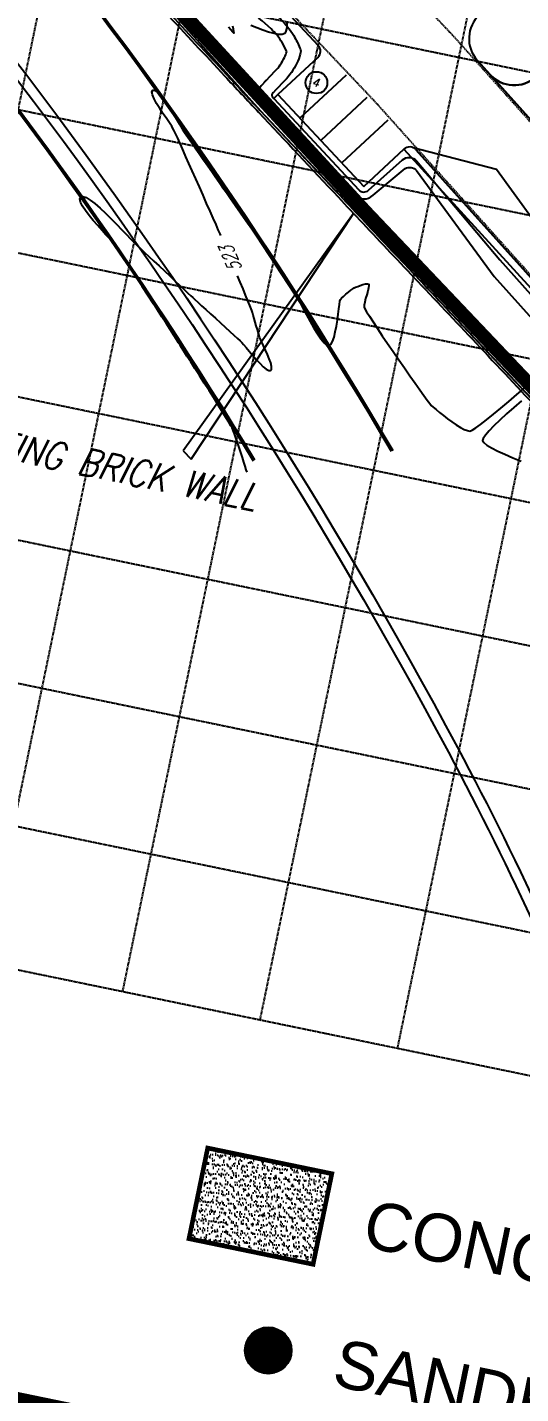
# Model space of a CAD drawing. Header units: inches. Extents: x 3071 to 5995, y 4947 to 7102.
# Drawn here: x 4290.3 to 4435.3, y 5276.6 to 5678.2 of the extents above; entities that cross this region are included whole.
import ezdxf
from ezdxf.enums import TextEntityAlignment as Align

# ---------------------------------------------------------------- set-up
doc = ezdxf.new("R2010")
doc.units = ezdxf.units.IN
doc.header["$MEASUREMENT"] = 0
doc.linetypes.add('HIDDEN', pattern=[0.375, 0.25, -0.125])
for name, color, linetype in [('BASE', 7, 'Continuous'), ('BOC', 4, 'Continuous'), ('COUNT', 11, 'Continuous'), ('EC', 3, 'Continuous'), ('EX-BOC', 41, 'Continuous'), ('EX-BRICK-WALL', 232, 'Continuous'), ('EX-GUT', 41, 'Continuous'), ('EX-STORM', 150, 'Continuous'), ('FIRELANE', 5, 'HIDDEN'), ('GRID', 254, 'HIDDEN'), ('hatch-ol', 7, 'Continuous'), ('LEGEND', 7, 'Continuous'), ('LIMITS OF DISTURBANCE', 1, 'HIDDEN'), ('PC', 43, 'Continuous'), ('SANDBAGS', 3, 'Continuous'), ('STRIPING', 11, 'Continuous')]:
    doc.layers.add(name, color=color, linetype=linetype)
doc.styles.add("L200'", font='ARIAL.TTF', dxfattribs={"height": 0.001969})
doc.styles.add('L60', font='SIMPLEX.shx', dxfattribs={"height": 2.4})
doc.styles.add('L80', font='simplex.shx', dxfattribs={"oblique": 15, "height": 4})
doc.styles.add('L80C', font='simplex.shx', dxfattribs={"width": 0.75, "oblique": 22, "height": 4})

# ---------------------------------------------------------------- blocks, each defined once
blk = doc.blocks.new('A$C4635072D')
at = {"layer": 'SANDBAGS'}
h = blk.add_hatch(dxfattribs=at)
h.set_pattern_fill('ANSI31', color=256, style=0)
h.set_pattern_definition([(45, (-4671.40403, -6579.94988), (-0.0883883476, 0.0883883476), [])])
edge = h.paths.add_edge_path()
edge.add_arc((2.69, 1.77), 2.28, 0, 360)
blk.add_circle((2.69, 1.77), 2.28, dxfattribs=at)

msp = doc.modelspace()

# ---------------------------------------------------------------- hatches: boundary and pattern name
at = {"layer": 'BASE'}
h = msp.add_hatch(dxfattribs=at)
h.set_pattern_fill('AR-SAND', color=30, scale=1.087944, angle=-11.6714, style=0)
h.set_pattern_definition([(25.82864, (5222.878, 5055.9848), (0.3569558, 2.0667977), [0, -1.6536747, 0, -1.8495046, 0, -1.7679088]), (355.82864, (5222.878, 5055.9848), (2.50673, 2.617347), [0, -0.892114, 0, -1.490483, 0, -0.5711705]), (315.82864, (5221.5674, 5056.2556), (3.3192067, -0.6793578), [0, -0.543972, 0, -1.958299, 0, -2.556668]), (305.82864, (5221.5674, 5056.2556), (3.396043, 0.273505), [0, -0.271986, 0, -1.2837738, 0, -1.4687242])])
h.paths.add_polyline_path([(4374.27, 5314.6), (4379.78, 5341.23), (4343.3, 5348.77), (4337.8, 5322.13)])

# ---------------------------------------------------------------- linework, layer by layer
at = {"layer": 'BASE', "const_width": 4.12}
msp.add_lwpolyline([(3121.63, 5515.83), (5626.44, 4998.34), (5943.51, 6533.54), (3439.26, 7050.89)], close=True, dxfattribs=at)
at = {"layer": 'BASE', "color": 30, "const_width": 1.36}
msp.add_lwpolyline([(4337.8, 5322.13), (4374.27, 5314.6), (4379.78, 5341.23), (4343.3, 5348.77)], close=True, dxfattribs=at)
at = {"layer": 'BOC', "color": 7}
for p, q in [((4355.35, 5694.91), (4375.79, 5672.94)), ((4375.66, 5669.41), (4363.95, 5658.51)), ((4422.53, 5668.57), (4426.32, 5664.35)), ((4363.95, 5658.51), (4389.15, 5631.42)), ((4400.95, 5642.4), (4389.15, 5631.42)), ((4404.51, 5642.24), (4610.59, 5412.51))]:
    msp.add_line(p, q, dxfattribs=at)
for centre, radius, start, end in [((4429.6, 5674.91), 9.5, 131.894, 221.894), ((4373.96, 5671.24), 2.5, 312.9387, 42.9387), ((4433.39, 5670.69), 9.5, 221.894, 311.894), ((4402.65, 5640.57), 2.5, 41.894, 132.9387)]:
    msp.add_arc(centre, radius, start, end, dxfattribs=at)
at = {"layer": 'COUNT', "color": 7}
msp.add_circle((4375.26, 5661.97), 3.2, dxfattribs=at)
at = {"layer": 'EC', "color": 44, "ltscale": 0.5, "elevation": 523, "flags": 128}
for points in [[(4350.57, 5678.71), (4350.74, 5677.81), (4350.9, 5677.03), (4350.98, 5676.51), (4350.98, 5676.51), (4350.6, 5676.93), (4350.07, 5677.53), (4349.44, 5678.26)], [(4366.55, 5679.57), (4366.51, 5678.18), (4366.31, 5677.12), (4365.92, 5676.44), (4365.23, 5676.16), (4364.15, 5676.17), (4362.79, 5676.42), (4361.21, 5676.85), (4359.51, 5677.43), (4357.75, 5678.08), (4356.02, 5678.76)], [(4347.14, 5617.06), (4346.92, 5617.57), (4346.41, 5618.72), (4345.74, 5620.25), (4344.92, 5622.1), (4344, 5624.2), (4342.99, 5626.47), (4341.93, 5628.86), (4340.85, 5631.3), (4339.78, 5633.72), (4338.75, 5636.05), (4337.78, 5638.23), (4336.91, 5640.19), (4336.17, 5641.86), (4335.58, 5643.18), (4335.18, 5644.08), (4335, 5644.49), (4334.78, 5644.95), (4334.47, 5645.62), (4334.09, 5646.41), (4333.69, 5647.24), (4333.31, 5648.02), (4332.99, 5648.69), (4332.76, 5649.15), (4332.47, 5649.6), (4331.87, 5650.45), (4331.06, 5651.59), (4330.13, 5652.92), (4329.18, 5654.36), (4328.28, 5655.81), (4327.54, 5657.18), (4327.05, 5658.36), (4326.89, 5659.27), (4327.15, 5659.8), (4327.67, 5659.81), (4328.36, 5659.35), (4329.18, 5658.5), (4330.11, 5657.34), (4331.09, 5655.95), (4332.11, 5654.42), (4333.13, 5652.82), (4334.11, 5651.23), (4335.02, 5649.73), (4335.82, 5648.41), (4336.48, 5647.34), (4336.97, 5646.61), (4337.46, 5645.92), (4338.12, 5644.98), (4338.92, 5643.84), (4339.83, 5642.54), (4340.8, 5641.14), (4341.81, 5639.69), (4342.82, 5638.24), (4343.79, 5636.83), (4344.69, 5635.53), (4345.49, 5634.38), (4346.14, 5633.44), (4346.62, 5632.75), (4347.05, 5632.13), (4347.79, 5631.08), (4348.78, 5629.66), (4349.99, 5627.93), (4351.38, 5625.93), (4352.91, 5623.74), (4354.55, 5621.41), (4356.24, 5618.99), (4357.95, 5616.54), (4359.64, 5614.11), (4361.27, 5611.78), (4362.79, 5609.58), (4364.18, 5607.59), (4365.39, 5605.85), (4366.37, 5604.43), (4367.1, 5603.37), (4367.52, 5602.75), (4367.96, 5602), (4368.59, 5600.83), (4369.38, 5599.34), (4370.28, 5597.6), (4371.28, 5595.69), (4372.35, 5593.71), (4373.44, 5591.73), (4374.53, 5589.84), (4375.59, 5588.12), (4376.58, 5586.65), (4377.49, 5585.52), (4378.26, 5584.82), (4378.88, 5584.62), (4379.47, 5585), (4379.99, 5585.88), (4380.43, 5587.14), (4380.81, 5588.67), (4381.14, 5590.38), (4381.41, 5592.15), (4381.65, 5593.88), (4381.85, 5595.45), (4382.02, 5596.77), (4382.17, 5597.72), (4382.3, 5598.19), (4382.64, 5598.6), (4383.2, 5599.14), (4383.89, 5599.75), (4384.64, 5600.37), (4385.36, 5600.92), (4385.96, 5601.36), (4386.36, 5601.62), (4386.78, 5601.82), (4387.4, 5602.08), (4388.14, 5602.37), (4388.92, 5602.63), (4389.66, 5602.81), (4390.25, 5602.87), (4390.62, 5602.75), (4390.7, 5602.36), (4390.6, 5601.64), (4390.36, 5600.68), (4390.05, 5599.59), (4389.72, 5598.47), (4389.44, 5597.42), (4389.26, 5596.55), (4389.25, 5595.95), (4389.46, 5595.5), (4390.01, 5594.59), (4390.83, 5593.29), (4391.91, 5591.64), (4393.18, 5589.72), (4394.61, 5587.59), (4396.16, 5585.29), (4397.78, 5582.91), (4399.45, 5580.48), (4401.1, 5578.09), (4402.71, 5575.77), (4404.23, 5573.61), (4405.61, 5571.65), (4406.83, 5569.96), (4407.83, 5568.6), (4408.57, 5567.62), (4409.02, 5567.09), (4409.6, 5566.56), (4410.42, 5565.85), (4411.42, 5565.01), (4412.57, 5564.09), (4413.81, 5563.15), (4415.09, 5562.22), (4416.36, 5561.36), (4417.58, 5560.62), (4418.68, 5560.04), (4419.63, 5559.67), (4420.37, 5559.56), (4421, 5559.81), (4422.07, 5560.48), (4423.52, 5561.52), (4425.27, 5562.87), (4427.27, 5564.47), (4429.47, 5566.27), (4431.79, 5568.22), (4434.19, 5570.27), (4436.59, 5572.35)], [(4354.9, 5547.42), (4354.65, 5548.17), (4354.32, 5549.19), (4353.93, 5550.41), (4353.49, 5551.78), (4353.02, 5553.24), (4352.53, 5554.73), (4352.04, 5556.18), (4351.58, 5557.54), (4351.15, 5558.75), (4350.77, 5559.75), (4350.46, 5560.47), (4350.11, 5561.11), (4349.49, 5562.17), (4348.63, 5563.58), (4347.58, 5565.28), (4346.37, 5567.2), (4345.06, 5569.28), (4343.68, 5571.45), (4342.27, 5573.67), (4340.87, 5575.85), (4339.54, 5577.94), (4338.3, 5579.88), (4337.2, 5581.59), (4336.28, 5583.02), (4335.59, 5584.11), (4335.16, 5584.79), (4334.74, 5585.44), (4334.09, 5586.48), (4333.23, 5587.83), (4332.22, 5589.43), (4331.08, 5591.23), (4329.85, 5593.17), (4328.57, 5595.18), (4327.29, 5597.22), (4326.02, 5599.21), (4324.83, 5601.1), (4323.73, 5602.82), (4322.77, 5604.33), (4321.99, 5605.56), (4321.42, 5606.44), (4321.1, 5606.93), (4320.71, 5607.51), (4320.15, 5608.31), (4319.47, 5609.27), (4318.73, 5610.33), (4317.96, 5611.42), (4317.21, 5612.47), (4316.53, 5613.43), (4315.96, 5614.23), (4315.56, 5614.8), (4315.14, 5615.31), (4314.39, 5616.14), (4313.39, 5617.23), (4312.23, 5618.51), (4310.96, 5619.93), (4309.68, 5621.42), (4308.47, 5622.92), (4307.39, 5624.37), (4306.52, 5625.71), (4305.95, 5626.86), (4305.74, 5627.78), (4305.99, 5628.4), (4306.62, 5628.55), (4307.55, 5628.21), (4308.74, 5627.47), (4310.13, 5626.4), (4311.66, 5625.07), (4313.27, 5623.56), (4314.9, 5621.96), (4316.51, 5620.33), (4318.04, 5618.74), (4319.43, 5617.29), (4320.62, 5616.04), (4321.56, 5615.07), (4322.19, 5614.46), (4322.77, 5613.92), (4323.64, 5613.12), (4324.74, 5612.09), (4326.03, 5610.88), (4327.46, 5609.54), (4328.99, 5608.1), (4330.56, 5606.62), (4332.13, 5605.14), (4333.66, 5603.7), (4335.09, 5602.36), (4336.38, 5601.14), (4337.47, 5600.11), (4338.34, 5599.3), (4338.91, 5598.77), (4339.52, 5598.21), (4340.39, 5597.41), (4341.48, 5596.41), (4342.75, 5595.26), (4344.13, 5594.01), (4345.57, 5592.69), (4347.04, 5591.35), (4348.47, 5590.05), (4349.81, 5588.83), (4351.02, 5587.73), (4352.04, 5586.79), (4352.82, 5586.07), (4353.31, 5585.61), (4353.86, 5585.03), (4354.61, 5584.14), (4355.5, 5583.06), (4356.5, 5581.85), (4357.55, 5580.62), (4358.6, 5579.47), (4359.6, 5578.47), (4360.5, 5577.72), (4361.25, 5577.31), (4361.8, 5577.33), (4362.08, 5577.79), (4362.06, 5578.57), (4361.82, 5579.6), (4361.41, 5580.79), (4360.88, 5582.07), (4360.3, 5583.36), (4359.72, 5584.59), (4359.2, 5585.68), (4358.79, 5586.54), (4358.57, 5587.11), (4358.39, 5587.68), (4358.16, 5588.48), (4357.89, 5589.44), (4357.58, 5590.5), (4357.27, 5591.59), (4356.96, 5592.65), (4356.68, 5593.61), (4356.44, 5594.41), (4356.25, 5594.97), (4356.05, 5595.5), (4355.66, 5596.46), (4355.12, 5597.81), (4354.45, 5599.45), (4353.68, 5601.32), (4352.84, 5603.36), (4352.09, 5605.16)], [(4435.55, 5568.43), (4433.28, 5566.48), (4431.13, 5564.58), (4429.16, 5562.78), (4427.42, 5561.1), (4425.98, 5559.62), (4424.9, 5558.36), (4424.23, 5557.39), (4424.04, 5556.74), (4424.41, 5556.14), (4425.34, 5555.42), (4426.74, 5554.59), (4428.53, 5553.68), (4430.62, 5552.71), (4432.94, 5551.7), (4435.4, 5550.67)]]:
    msp.add_lwpolyline(points, dxfattribs=at)
at = {"layer": 'EX-BOC', "color": 7}
for points in [[(4397.79, 5553.75, 0.08081), (4121.74, 5886.76), (4094, 5909.86, -0.101689), (4090.78, 5913.74, 0.101689), (4087.55, 5917.62), (4082.91, 5921.34, 0.102747), (4078.41, 5923.62, -0.102747), (4073.91, 5925.91), (4035.27, 5956.17)], [(4356.76, 5550.69, 0.074784), (4108.56, 5849.02, 0.012766), (4068.79, 5882.65, 0.068042), (4065.84, 5884.41, -0.068042), (4062.88, 5886.16), (4054.23, 5893.04, 0.3346), (4045.68, 5893.26)]]:
    msp.add_lwpolyline(points, format="xyb", dxfattribs=at)
at = {"layer": 'EX-BRICK-WALL', "color": 7}
for p, q in [((4386.18, 5623.5), (4336.11, 5553.72)), ((4338.45, 5551.26), (4386.18, 5623.5)), ((4336.11, 5553.72), (4338.45, 5551.26))]:
    msp.add_line(p, q, dxfattribs=at)
for points in [[(4330.82, 5682.7, 0.000381), (4348.26, 5663.96, 0.000668), (4358.24, 5653.29, 0.000132), (4381.61, 5628.37, 0.000427), (4388.86, 5620.66, 0.0009), (4405.04, 5603.53, -0.000798), (4423.31, 5584.2, -0.000936), (4442.69, 5563.56, 0.001134), (4458.68, 5546.54, 0.00065), (4474.94, 5529.36, -0.000494), (4496.32, 5506.78, -0.000302), (4504.93, 5497.66, 0.000088), (4534.45, 5466.36, 0.001051), (4555.59, 5444.04, 0.001375), (4571.83, 5427.06, 0.022875), (4577.67, 5421.53, 0.008199), (4594.74, 5407.24, 0.023822), (4602.08, 5401.85, 0.005045), (4637.9, 5378.63, 0.036184), (4652.65, 5370.71, 0.019665), (4681.11, 5359.31, 0.019665)], [(4331.33, 5683.17, 0.000381), (4348.77, 5664.44, 0.000668), (4358.75, 5653.77, 0.000132), (4382.12, 5628.85, 0.000427), (4389.37, 5621.14, 0.0009), (4405.55, 5604.01, -0.000798), (4423.82, 5584.68, -0.000936), (4443.2, 5564.04, 0.001134), (4459.19, 5547.02, 0.00065), (4475.44, 5529.84, -0.000494), (4496.83, 5507.26, -0.000302), (4505.44, 5498.14, 0.000088), (4534.96, 5466.84, 0.001051), (4556.1, 5444.52, 0.001375), (4572.34, 5427.54, 0.022875), (4578.12, 5422.06, 0.008199), (4595.18, 5407.78, 0.023822), (4602.47, 5402.43, 0.005045), (4638.27, 5379.22, 0.036184), (4652.94, 5371.35, 0.019665), (4681.34, 5359.97)]]:
    msp.add_lwpolyline(points, format="xyb", dxfattribs=at)
at = {"layer": 'EX-GUT', "color": 7}
for points in [[(4397.36, 5553.5, 0.080808), (4121.41, 5886.38), (4093.68, 5909.48, -0.101593), (4090.34, 5913.51, 0.101689), (4087.24, 5917.23), (4082.6, 5920.95, 0.102747), (4078.28, 5923.14, -0.102696), (4073.6, 5925.52), (4034.96, 5955.78)], [(4357.19, 5550.95, 0.074784), (4108.89, 5849.39, 0.012766), (4069.1, 5883.04, 0.068064), (4066.03, 5884.87, -0.068042), (4063.19, 5886.55), (4054.54, 5893.43, 0.3346), (4045.39, 5893.67, 0.3346)]]:
    msp.add_lwpolyline(points, format="xyb", dxfattribs=at)
at = {"layer": 'EX-STORM', "color": 5}
for points in [[(3976.48, 5961.23, -0.043495), (4131.66, 5837.04, -0.079913), (4414.06, 5465.11, -0.030495), (4462.83, 5358.47, -0.030495)], [(3978.63, 5963.4, -0.043368), (4133.73, 5839.21, -0.079913), (4416.71, 5466.52, -0.030835), (4466.1, 5358.32, -0.030835)]]:
    msp.add_lwpolyline(points, format="xyb", dxfattribs=at)
at = {"layer": 'FIRELANE', "color": 7}
for p, q in [((4341.5, 5753.82), (4415.19, 5676.01)), ((4392.86, 5655.97), (4319.72, 5733.19)), ((4415.19, 5676.01), (4617.39, 5450.61)), ((4610.96, 5412.84), (4392.86, 5655.97))]:
    msp.add_line(p, q, dxfattribs=at)
at = {"layer": 'GRID', "color": 253, "linetype": 'HIDDEN'}
for p, q in [((4529.55, 6825.6), (4237.44, 5411.52)), ((4569.94, 6817.25), (4277.84, 5403.18)), ((4610.34, 6808.91), (4318.24, 5394.83)), ((4650.74, 6800.56), (4358.63, 5386.49)), ((4691.13, 6792.22), (4399.03, 5378.14)), ((3205.17, 5919.79), (5709.79, 5402.41)), ((3196.82, 5879.39), (5701.45, 5362.01)), ((3188.48, 5838.99), (5693.1, 5321.62)), ((3181, 5798.23), (5685.62, 5280.86)), ((3172.66, 5757.83), (5677.28, 5240.46)), ((3164.31, 5717.44), (5668.94, 5200.06)), ((3155.97, 5677.04), (5660.59, 5159.66)), ((3147.62, 5636.64), (5652.25, 5119.27))]:
    msp.add_line(p, q, dxfattribs=at)
at = {"layer": 'hatch-ol', "linetype": 'Continuous'}
for p, q in [((4355.35, 5694.91), (4375.79, 5672.94)), ((4375.66, 5669.41), (4363.95, 5658.51)), ((4617.76, 5450.94), (4422.53, 5668.57)), ((4363.95, 5658.51), (4389.15, 5631.42)), ((4389.15, 5631.42), (4400.95, 5642.4)), ((4400.95, 5642.4), (4610.59, 5412.51))]:
    msp.add_line(p, q, dxfattribs=at)
msp.add_lwpolyline([(4576.36, 5786.18), (4439.73, 5663.62, -0.414214), (4426.32, 5664.35), (4455.7, 5631.6, -0.28969), (4454.01, 5641.61, -0.55076), (4458.18, 5642.32), (4477.31, 5620.99, -0.55076), (4476.16, 5616.92, -0.28969), (4466.38, 5619.69), (4495.77, 5586.94, -0.28969), (4494.07, 5596.95, -0.55076), (4498.24, 5597.65), (4517.37, 5576.33, -0.55076), (4516.22, 5572.26, -0.28969), (4506.45, 5575.03), (4535.83, 5542.27, -0.28969), (4534.14, 5552.29, -0.55076), (4538.31, 5552.99), (4557.44, 5531.66, -0.55076), (4556.29, 5527.6, -0.28969), (4546.51, 5530.36), (4575.9, 5497.61)], format="xyb", dxfattribs=at)
msp.add_lwpolyline([(4294.4, 5725.59), (4358.75, 5653.77), (4443.2, 5564.04), (4534.96, 5466.84), (4572.34, 5427.54), (4638.27, 5379.22), (4637.72, 5460.16), (4598.33, 5752.37)], dxfattribs=at)
for centre, radius, start, end in [((4429.6, 5674.91), 9.5, 131.894, 221.894), ((4373.96, 5671.24), 2.5, 312.9387, 42.9387)]:
    msp.add_arc(centre, radius, start, end, dxfattribs=at)
at = {"layer": 'LIMITS OF DISTURBANCE', "ltscale": 100, "const_width": 4}
msp.add_lwpolyline([(4589.68, 5844.19), (4643.44, 5458.23), (4630.14, 5386.92), (4622.09, 5393.51), (4610.27, 5402.58), (4602.23, 5408.32), (4576.97, 5426.77), (4389.99, 5623.71), (4331.23, 5687.58)], dxfattribs=at)
at = {"layer": 'PC', "color": 44}
for p, q in [((4360.52, 5662.66), (4359.94, 5662.09)), ((4363.95, 5658.51), (4362.7, 5657.35)), ((4403.65, 5642.86), (4428.22, 5636.51)), ((4428.22, 5636.51), (4445.66, 5612.4))]:
    msp.add_line(p, q, dxfattribs=at)
for points in [[(4338.85, 5682.96), (4339.5, 5682.83, 0.189975), (4341.25, 5683.39), (4344.92, 5686.56, -0.354892), (4357.25, 5686.96, -0.02645), (4364.65, 5680.7, -0.069752), (4368.59, 5675.79, -0.036558), (4370.42, 5672.13, -0.171349), (4370.52, 5670.35, -0.039126), (4369.49, 5667.66, -0.083166), (4365.91, 5662.55), (4363.37, 5659.85), (4362.52, 5659.02, 0.304129), (4362.13, 5658.26), (4362.27, 5657.87), (4362.7, 5657.35)], [(4363.03, 5665.33), (4359.04, 5661.08, 0.395015), (4359.03, 5658.35), (4386.27, 5629.08, 0.414214), (4391.92, 5628.88), (4401.32, 5636.69, -0.363416), (4404.67, 5636.1), (4427.53, 5604.99)], [(4362.7, 5657.35), (4387.73, 5630.44, 0.414214), (4390.56, 5630.34), (4400.6, 5639.26, -0.423846), (4404.65, 5638.95), (4429.12, 5609.93)]]:
    msp.add_lwpolyline(points, format="xyb", dxfattribs=at)
for points in [[(4429.12, 5609.93), (4440.6, 5597.07)], [(4427.53, 5604.99), (4462.73, 5565.72)]]:
    msp.add_lwpolyline(points, dxfattribs=at)
for centre, radius, start, end in [((4301.79, 5613.94), 87.7, 46.7194, 52.7799), ((4349.12, 5664.21), 18.66, 30.7594, 46.7194), ((4344.47, 5661.44), 24.07, 23.5112, 30.7594), ((4352.45, 5675.78), 14.87, 315.3606, 334.5296), ((4352.87, 5675.58), 14.41, 334.5296, 341.642)]:
    msp.add_arc(centre, radius, start, end, dxfattribs=at)
at = {"layer": 'STRIPING', "color": 7}
for p, q in [((4383.96, 5664.16), (4370.42, 5651.56)), ((4390.09, 5657.57), (4376.55, 5644.97)), ((4396.22, 5650.98), (4382.68, 5638.38))]:
    msp.add_line(p, q, dxfattribs=at)

# ---------------------------------------------------------------- block references
at = {"layer": 'SANDBAGS', "xscale": 3, "yscale": 3, "zscale": 3}
msp.add_blockref('A$C4635072D', (4353.02, 5283.96), dxfattribs=at)

# ---------------------------------------------------------------- texts
at = {"layer": 'COUNT', "color": 7, "style": 'L60', "oblique": 15}
msp.add_text('4', height=2.4, rotation=348.2726, dxfattribs=at).set_placement((4374.98, 5661.97), align=Align.MIDDLE)
at = {"layer": 'EC', "color": 44, "style": 'L80C', "oblique": 22, "width": 0.75}
msp.add_text('523', height=4, rotation=112.5572, dxfattribs=at).set_placement((4353.48, 5607.26, 523))
at = {"layer": 'EX-BRICK-WALL', "color": 7, "style": 'L80', "oblique": 15, "width": 0.85}
msp.add_text('EXISTING BRICK WALL', height=8, rotation=348.2371, dxfattribs=at).set_placement((4261.64, 5555.94))
at = {"layer": 'LEGEND', "style": "L200'"}
for s, height, p in [('CONCRETE WASHOUT', 14.0659, (4388.2, 5319.94)), ('SANDBAGS', 14.066, (4379.39, 5279.08))]:
    msp.add_text(s, height=height, rotation=348.3286, dxfattribs=at).set_placement(p)

doc.saveas('drawing.dxf')
